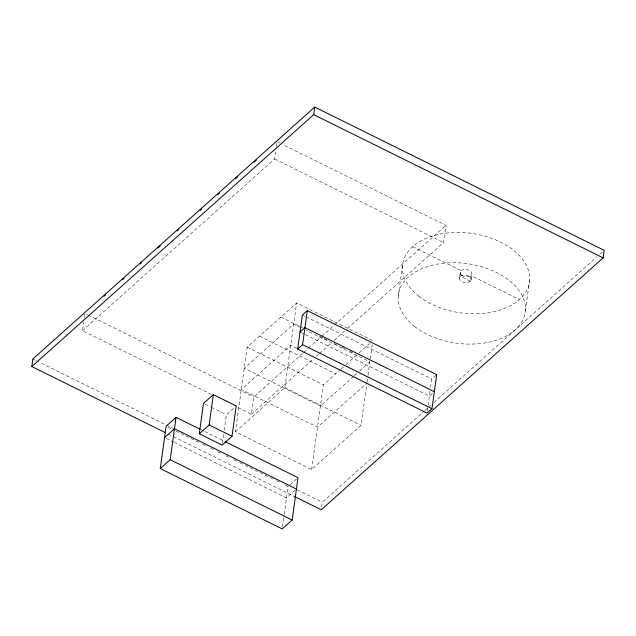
<?xml version="1.0" encoding="UTF-8"?>
<svg xmlns="http://www.w3.org/2000/svg" width="636" height="636" viewBox="0 0 636 636"><rect width="100%" height="100%" fill="white"/><g stroke="black" fill="none" stroke-linecap="round" stroke-linejoin="round"><path stroke-width="0.48" stroke-dasharray="3.18 2.39" d="M211.406 394.463L82.481 330.664L83.674 322.039M84.342 317.245L84.874 313.413L87.537 314.733M222.433 443.125L223.649 434.324M224.198 430.413L226.368 414.759L234.811 407.215M296.948 348.385L290.747 345.316L241.314 389.486L317.483 427.177L366.916 383.007L361.041 425.333L311.608 469.511L235.439 431.82L247.189 347.153L296.622 302.982L372.791 340.673L370.637 342.589M82.481 330.664L274.633 158.96L275.825 150.334M276.358 146.503L277.026 141.709L279.697 143.028M238.087 407.66L251.419 414.259L253.812 397.007L302.593 353.417M235.439 431.82L284.872 387.65L296.622 302.982M282.495 526.974L284.109 515.359M284.236 514.389L288.1 486.556L284.538 484.791M311.608 469.511L323.358 384.844L340.125 369.858M321.649 506.94L322.301 502.217L424.307 411.071M367.044 382.045L367.846 376.274M367.982 375.312L369.85 361.836L306.083 330.283M370.255 358.95L372.251 344.521M398.287 296.01L402.493 265.713M347.495 328.407L443.57 242.555L445.971 225.303L283.251 144.785M427.312 411.214L427.972 406.484M428.1 405.537L430.071 391.347M430.596 387.562L431.78 379.048L436.002 375.272M459.343 278.115L460.13 272.423M471.165 279.474L471.952 273.806M525.384 310.821L529.589 280.516M303.332 352.757L307.768 348.798M308.508 348.138L321.069 336.913M321.808 336.253L333.63 325.68M334.369 325.02L445.971 225.303M251.419 414.259L313.5 358.784M316.458 356.144L318.676 354.165M319.415 353.505L331.237 342.939M334.194 340.292L344.545 331.046M340.856 369.206L345.269 365.263M346 364.611L357.027 354.761M359.173 352.837L369.921 343.233M353.624 376.345L320.417 406.007L244.256 368.324L293.689 324.153L299.882 327.222M354.355 375.685L358.784 371.726M359.523 371.066L369.85 361.836M290.223 484.656L296.599 478.964M295.017 490.34L286.526 497.932L174.359 442.433M432.234 393.557L429.411 396.077L305.344 334.687M425.047 410.411L430.962 405.124M433.911 402.485L596.846 256.888M599.788 254.257L602.729 251.633M274.633 158.96L443.57 242.555M412.653 246.696L461.076 270.658L460.289 276.334L459.621 277.169A5.955 3.729 7.9 0 0 462.03 281.661A5.955 3.729 7.9 0 0 469.217 281.907L470.219 281.239L471.006 275.571L519.429 299.532M302.386 315.027L305.049 316.338M305.932 316.776L431.78 379.048M280.858 317.07L299.461 326.276M300.343 326.713L302.998 328.025M319.829 336.349L323.374 338.106M324.257 338.543L328.685 340.737M333.995 343.361L336.659 344.68M341.969 347.304L344.625 348.623M349.943 351.255L352.598 352.567M300.908 332.493L304.453 334.242M259.552 336.11L335.713 373.801M247.189 347.153L323.358 384.844M284.872 387.65L361.041 425.333M88.428 315.17L253.812 397.007M205.253 404.313L210.532 406.929M211.406 407.358L226.368 414.759M200.984 429.69L203.655 431.009M204.546 431.447L224.126 441.138M32.849 358.99L35.521 360.318M36.411 360.755L165.551 424.657M166.441 425.094L173.564 428.624M297.362 489.879L322.301 502.217M167.928 427.09L172.38 429.292M175.941 431.057L199.084 442.505M202.646 444.27L207.097 446.472M210.659 448.237L214.221 449.994M217.782 451.759L222.234 453.961M225.788 455.718L229.35 457.483M233.802 459.685L239.144 462.332M240.034 462.77L272.971 479.067M276.533 480.824L280.985 483.034M168.063 433.975L172.523 436.177M173.413 436.614L294.54 496.549M166.354 438.474L173.469 441.996M470.219 281.239L460.289 276.334A5.955 3.729 7.9 0 1 468.47 275.913A5.955 3.729 7.9 0 1 470.219 281.239M414.569 326.467A63.998 40.1 7.9 0 0 522.363 320.918A63.998 40.1 7.9 0 0 448.571 262.851A63.998 40.1 7.9 0 0 414.569 326.467M418.774 296.169A63.998 40.1 7.9 0 0 526.568 290.62A63.998 40.1 7.9 0 0 452.776 232.553A63.998 40.1 7.9 0 0 418.774 296.169M461.649 275.261A5.955 3.729 7.9 0 0 471.666 274.744A5.955 3.729 7.9 0 0 464.805 269.346A5.955 3.729 7.9 0 0 461.649 275.261"/><path stroke-width="0.95" d="M165.392 432.647L31.8 366.543L32.849 358.99L314.748 107.094L604.2 250.322L603.151 257.874L321.252 509.77L294.54 496.549M225.017 441.583L298.014 477.7L292.139 520.049L282.225 528.906L160.272 468.565L166.147 426.207L176.061 417.351L200.094 429.244M160.272 468.565L170.186 459.709L176.061 417.351M199.283 433.76L203.488 403.447L213.338 394.638L236.218 405.959L232.013 436.272L222.155 445.081L199.283 433.76L209.133 424.959L213.338 394.638M31.8 366.543L313.699 114.647L314.748 107.094M297.664 349.085L302.386 315.027L307.315 310.622L436.709 374.644L431.979 408.702L427.05 413.106L297.664 349.085L302.593 344.68L307.315 310.622M104.089 296.241L105.568 294.921M122.565 279.737L124.044 278.409M140.302 263.884L141.78 262.565M158.038 248.032L160.256 246.053M177.253 230.86L178.732 229.54M200.165 210.389L201.644 209.069M217.902 194.544L219.38 193.217M235.638 178.692L237.856 176.713M254.114 162.18L256.332 160.2M164.573 437.592L174.479 428.736L296.432 489.076M300.025 332.056L304.954 327.651L434.34 391.673M313.699 114.647L603.151 257.874M302.593 344.68L431.979 408.702M209.133 424.959L232.013 436.272M170.186 459.709L292.139 520.049"/></g></svg>
